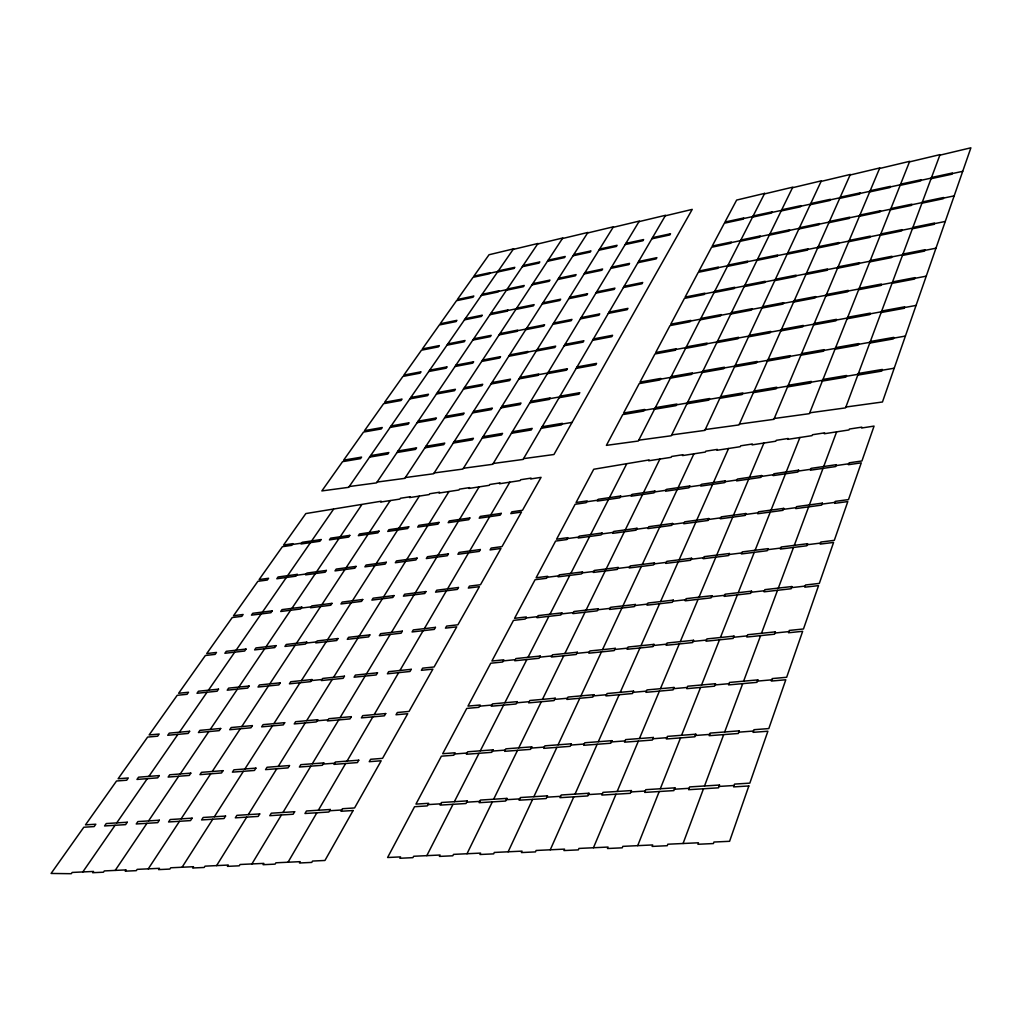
<?xml version="1.0" encoding="UTF-8"?>
<svg xmlns="http://www.w3.org/2000/svg" width="1022" height="1022" viewBox="0 0 1022 1022"><rect width="100%" height="100%" fill="white"/><g stroke="black" fill="none" stroke-linecap="round" stroke-linejoin="round"><path stroke-width="1.5" d="M683.066 843.508L703.481 788.767M704.528 785.982L723.691 734.601M724.675 731.969L742.7 683.641M743.62 681.163L760.611 635.62M761.479 633.295L777.525 590.294M778.342 588.097L793.506 547.447M794.286 545.365L808.645 506.861M809.386 504.894L823.004 468.395M823.694 466.517L836.622 431.846M637.702 845.654L659.216 791.513M660.314 788.754L680.524 737.897M681.559 735.303L700.581 687.423M701.565 684.97L719.501 639.823M720.421 637.511L737.373 594.868M738.242 592.683L754.274 552.34M755.092 550.283L770.281 512.048M771.061 510.093L785.484 473.825M786.225 471.96L799.919 437.505M593.45 847.749L615.998 794.196M617.16 791.462L638.367 741.116M639.44 738.548L659.42 691.115M660.442 688.687L679.285 643.937M680.256 641.65L698.077 599.352M698.984 597.18L715.847 557.143M716.716 555.087L732.697 517.132M733.515 515.19L748.692 479.152M749.471 477.3L763.907 443.05M550.27 849.793L573.815 796.815M575.016 794.12L597.167 744.272M598.292 741.717L619.166 694.73M620.239 692.328L639.951 647.961M640.96 645.7L659.599 603.734M660.557 601.588L678.212 561.845M679.119 559.813L695.867 522.114M696.723 520.172L712.628 484.377M713.445 482.537L728.571 448.492M508.138 851.799L532.603 799.37M533.854 796.7L556.901 747.35M558.076 744.821L579.806 698.269M580.918 695.893L601.447 651.908M602.495 649.647L621.925 608.026M622.922 605.893L641.343 566.443M642.276 564.425L659.752 526.994M660.659 525.078L677.254 489.5M678.11 487.673L693.912 453.819M467.003 853.74L492.349 801.874M493.652 799.23L517.528 750.352M518.754 747.861L541.302 701.731M542.452 699.367L563.761 655.754M564.859 653.518L585.031 612.229M586.066 610.121L605.203 570.966M606.187 568.96L624.353 531.772M625.285 529.869L642.57 494.52M643.451 492.706L659.893 459.057M426.826 855.644L453.014 804.314M454.356 801.695L479.037 753.291M480.302 750.825L503.616 705.116M504.817 702.766L526.867 659.535M528.004 657.312L548.891 616.355M549.964 614.248L569.791 575.386M570.813 573.393L589.643 536.473M590.614 534.57L608.524 499.451M609.444 497.65L626.512 464.205M288.025 862.223L316.884 812.758M318.366 810.229L345.64 763.498M347.033 761.096L372.851 716.856M374.18 714.582L398.657 672.642M399.909 670.496L423.146 630.676M424.334 628.645L446.422 590.793M447.559 588.851L468.574 552.838M469.66 550.986L489.691 516.659M490.713 514.896L509.825 482.167M251.91 863.935L281.42 814.968M282.941 812.464L310.841 766.155M312.272 763.779L338.704 719.922M340.058 717.674L365.122 676.079M366.413 673.945L390.212 634.432M391.439 632.414L414.076 594.83M415.239 592.901L436.803 557.131M437.914 555.291L458.469 521.182M459.517 519.432L479.139 486.881M216.6 865.608L246.724 817.115M248.269 814.636L276.77 768.761M278.227 766.411L305.233 722.924M306.626 720.702L332.252 679.438M333.568 677.318L357.93 638.111M359.169 636.106L382.343 598.803M383.544 596.886L405.619 561.346M406.743 559.519L427.796 525.627M428.882 523.89L448.99 491.531M182.069 867.244L212.768 819.222M214.339 816.77L243.402 771.303M244.884 768.978L272.452 725.876M273.858 723.665L300.021 682.734M301.375 680.639L326.248 641.727M327.525 639.734L351.21 602.686M352.424 600.783L374.985 565.485M376.147 563.671L397.686 529.996M398.797 528.259L419.365 496.092M148.267 868.841L179.514 821.292M181.111 818.852L210.711 773.807M212.231 771.495L240.311 728.763M241.754 726.565L268.428 685.966M269.795 683.884L295.166 645.265M296.469 643.285L320.64 606.506M321.879 604.615L344.925 569.548M346.1 567.747L368.099 534.276M369.223 532.551L390.238 500.576M115.192 870.412L146.951 823.31M148.573 820.896L178.684 776.26M180.23 773.961L208.807 731.586M210.276 729.414L237.436 689.135M238.829 687.078L264.672 648.74M266.001 646.773L290.631 610.249M291.896 608.384L315.389 573.546M316.59 571.745L339.023 538.492M340.185 536.78L361.622 504.97M82.808 871.945L115.064 825.291M116.712 822.902L147.296 778.649M148.867 776.388L177.917 734.358M179.399 732.212L207.032 692.252M208.45 690.195L234.741 652.151M236.095 650.196L261.172 613.928M262.45 612.076L286.377 577.468M287.604 575.68L310.458 542.618M311.646 540.919L333.491 509.301M513.146 249.419L537.981 243.466L376.53 482.882L349.23 486.536M537.61 244.028L562.777 237.985L404.84 478.347L377.067 482.077M562.407 238.548L587.931 232.428L433.647 473.748L405.364 477.555M587.573 232.99L613.443 226.795L462.94 469.06L434.158 472.943M613.085 227.357L639.325 221.071L492.745 464.295L463.439 468.255M638.98 221.633L665.577 215.272L523.085 459.44L493.243 463.49M665.245 215.834L692.226 209.382L553.95 454.509L523.558 458.635M764.367 193.937L792.778 187.154L671.288 435.755L638.75 440.188M792.51 187.729L821.343 180.843L704.861 430.377L671.697 434.912M821.075 181.418L850.33 174.443L739.047 424.909L705.244 429.547M850.074 175.018L879.776 167.94L773.884 419.339L739.43 424.066M879.533 168.502L909.682 161.323L809.386 413.667L774.242 418.496M909.452 161.898L940.048 154.616L845.564 407.88L809.731 412.811M939.831 155.191L970.9 147.794L882.459 401.991L845.884 407.024M498.314 270.894L514.794 267.342L514.002 268.492L497.51 272.044M523.085 265.554L539.808 261.951L539.041 263.101L522.306 266.704M548.226 260.137L565.192 256.471L564.438 257.633L547.473 261.287M573.725 254.631L590.946 250.927L590.218 252.089L572.984 255.794M599.607 249.049L617.071 245.293L616.368 246.455L598.892 250.224M625.873 243.389L643.592 239.57L642.902 240.745L625.17 244.565M652.521 237.653L670.509 233.77L669.844 234.945L651.832 238.816M753.137 215.961L772.147 211.861L771.559 213.036L752.537 217.137M781.715 209.791L801.018 205.639L800.456 206.814L781.14 210.979M810.753 203.531L830.349 199.316L829.813 200.504L810.191 204.719M840.225 197.182L860.141 192.89L859.63 194.078L839.701 198.37M870.182 190.718L890.405 186.362L889.919 187.563L869.671 191.919M900.599 184.164L921.154 179.731L920.694 180.932L900.127 185.365M931.515 177.496L952.389 172.999L951.967 174.2L931.068 178.697M489.73 273.232L497.906 271.469M743.403 218.58L752.831 216.549M771.853 212.448L781.434 210.391M800.737 206.227L810.472 204.132M830.081 199.903L839.969 197.77M859.885 193.477L869.926 191.318M890.162 186.962L900.356 184.765M920.924 180.332L931.285 178.096M952.185 173.599L962.711 171.326M482.116 294.323L498.825 290.81L498.008 292.011L481.285 295.511M507.244 289.047L524.197 285.483L523.405 286.684L506.439 290.248M532.743 283.694L549.951 280.092L549.172 281.293L531.951 284.895M558.625 278.265L576.089 274.599L575.335 275.812L557.846 279.479M584.891 272.759L602.61 269.041L601.869 270.255L584.137 273.973M611.539 267.164L629.539 263.395L628.824 264.609L610.811 268.377M638.609 261.491L656.878 257.659L656.188 258.873L637.894 262.705M740.848 240.042L760.176 235.98L759.563 237.219L740.222 241.269M769.924 233.936L789.559 229.822L788.971 231.061L769.311 235.175M799.447 227.74L819.389 223.562L818.839 224.802L798.872 228.979M829.442 221.455L849.716 217.201L849.18 218.44L828.893 222.694M859.924 215.054L880.53 210.736L880.019 211.976L859.4 216.294M890.903 208.552L911.841 204.17L911.356 205.409L890.405 209.804M922.393 201.947L943.664 197.489L943.217 198.741L921.921 203.199M498.417 291.411L506.835 289.648M730.947 242.661L740.541 240.655M759.87 236.593L769.617 234.562M789.265 230.435L799.153 228.366M819.12 224.176L829.174 222.068M849.448 217.814L859.668 215.68M880.274 211.362L890.66 209.178M911.598 204.796L922.151 202.573M943.447 198.115L954.178 195.866M465.304 318.634L482.256 315.185L481.413 316.424L464.448 319.873M490.79 313.447L507.998 309.934L507.168 311.186L489.947 314.687M516.659 308.171L534.123 304.62L533.318 305.872L515.842 309.423M542.925 302.819L560.644 299.216L559.864 300.468L542.12 304.083M569.586 297.389L587.586 293.723L586.82 294.988L568.794 298.654M596.656 291.883L614.925 288.153L614.184 289.418L595.89 293.135M624.135 286.275L642.697 282.494L641.982 283.771L623.394 287.54M728.06 265.107L747.721 261.108L747.082 262.386L727.409 266.384M757.634 259.09L777.601 255.015L777.001 256.305L757.008 260.367M787.681 252.958L807.98 248.831L807.393 250.122L787.068 254.248M818.213 246.749L838.845 242.533L838.283 243.836L817.638 248.039M849.244 240.425L870.22 236.146L869.696 237.449L848.694 241.716M880.798 233.987L902.119 229.643L901.621 230.946L880.274 235.29M912.876 227.459L934.555 223.039L934.095 224.342L912.391 228.762M507.576 310.56L516.251 308.797M717.981 267.738L727.741 265.746M747.401 261.747L757.315 259.729M777.308 255.653L787.374 253.609M807.687 249.47L817.919 247.388M838.564 243.185L848.975 241.064M869.965 236.797L880.542 234.638M901.877 230.295L912.633 228.11M934.325 223.69L945.261 221.467M447.84 343.903L465.036 340.505L464.154 341.795L446.946 345.193M473.697 338.793L491.148 335.357L490.292 336.647L472.816 340.096M499.937 333.619L517.669 330.119L516.825 331.422L499.094 334.909M526.598 328.356L544.598 324.804L543.781 326.107L525.768 329.659M553.668 323.016L571.95 319.413L571.145 320.716L552.851 324.319M581.16 317.587L599.722 313.92L598.943 315.236L580.368 318.902M609.086 312.08L627.942 308.363L627.189 309.679L608.307 313.396M714.736 291.232L734.741 287.284L734.077 288.626L714.059 292.56M744.821 285.291L765.146 281.28L764.52 282.621L744.169 286.633M775.404 279.262L796.074 275.174L795.461 276.528L774.778 280.603M806.486 273.117L827.501 268.978L826.926 270.332L805.885 274.471M838.104 266.883L859.476 262.667L858.914 264.021L837.529 268.237M870.246 260.546L891.976 256.254L891.465 257.608L869.709 261.9M902.937 254.082L925.051 249.726L924.565 251.093L902.439 255.449M517.247 330.77L526.177 329.007M704.477 293.851L714.404 291.896M734.409 287.949L744.489 285.956M764.839 281.944L775.085 279.926M795.768 275.851L806.192 273.794M827.22 269.655L837.81 267.56M859.195 263.344L869.978 261.223M891.721 256.931L902.682 254.772M924.808 250.403L935.96 248.205M429.687 370.168L447.125 366.834L446.205 368.188L428.755 371.51M455.914 365.161L473.62 361.788L472.726 363.142L455.007 366.515M482.55 360.089L500.537 356.652L499.669 358.007L481.669 361.443M509.608 354.928L527.889 351.44L527.033 352.807L508.739 356.282M537.099 349.69L555.661 346.151L554.831 347.518L536.256 351.044M565.025 344.363L583.894 340.76L583.077 342.14L564.195 345.73M593.399 338.946L612.574 335.293L611.782 336.672L592.594 340.326M700.849 318.468L721.2 314.584L720.51 315.99L700.134 319.86M731.458 312.63L752.154 308.682L751.489 310.088L730.781 314.035M762.591 306.689L783.644 302.678L783.005 304.096L761.939 308.095M794.26 300.66L815.658 296.572L815.058 297.99L793.634 302.065M826.466 294.515L848.234 290.363L847.66 291.781L825.865 295.933M859.221 288.268L881.386 284.052L880.836 285.47L858.659 289.699M892.564 281.919L915.112 277.614L914.601 279.044L892.027 283.337M527.454 352.117L536.678 350.367M690.387 321.087L700.492 319.158M720.855 315.287L731.113 313.332M751.822 309.385L762.271 307.392M783.325 303.381L793.941 301.362M815.364 297.287L826.159 295.23M847.953 291.078L858.94 288.983M881.117 284.755L892.295 282.634M914.856 278.329L926.239 276.17M410.793 397.494L428.486 394.249L427.541 395.642L409.822 398.887M437.403 392.601L455.39 389.305L454.458 390.711L436.458 394.007M464.448 387.645L482.716 384.285L481.796 385.703L463.515 389.05M491.914 382.598L510.476 379.188L509.595 380.606L491.02 384.017M519.84 377.476L538.696 374.014L537.827 375.432L518.959 378.894M548.214 372.264L567.389 368.738L566.546 370.168L547.345 373.682M577.047 366.962L596.541 363.385L595.724 364.828L576.216 368.393M686.337 346.905L707.058 343.098L706.343 344.555L685.596 348.349M717.508 341.182L738.587 337.311L737.897 338.767L716.792 342.638M749.215 335.357L770.652 331.422L769.988 332.891L748.526 336.826M781.472 329.429L803.292 325.43L802.653 326.899L780.821 330.911M814.291 323.412L836.494 319.337L835.894 320.819L813.665 324.881M847.698 317.28L870.297 313.128L869.735 314.61L847.11 318.762M881.705 311.033L904.7 306.804L904.176 308.299L881.143 312.528M538.262 374.716L547.779 372.979M675.695 349.511L685.966 347.621M706.7 343.826L717.15 341.91M738.242 338.039L748.871 336.085M770.32 332.15L781.14 330.17M802.973 326.171L813.985 324.14M836.2 320.078L847.404 318.021M870.016 313.869L881.424 311.774M904.444 307.558L916.057 305.425M391.119 425.944L409.081 422.789L408.085 424.245L390.11 427.4M418.126 421.192L436.381 417.972L435.41 419.442L417.142 422.648M445.579 416.35L464.129 413.08L463.183 414.562L444.621 417.819M473.48 411.432L492.336 408.11L491.403 409.592L472.534 412.914M501.84 406.437L521.003 403.064L520.109 404.546L500.921 407.919M530.673 401.365L550.168 397.928L549.287 399.423L529.779 402.847M559.992 396.191L579.806 392.704L578.963 394.198L559.123 397.686M671.186 376.607L692.29 372.889L691.536 374.41L670.419 378.127M702.932 371.012L724.394 367.23L723.665 368.763L702.178 372.545M735.227 365.327L757.072 361.469L756.382 363.014L734.511 366.86M768.097 359.527L790.338 355.605L789.674 357.151L767.42 361.073M801.567 353.638L824.205 349.639L823.579 351.198L800.916 355.183M835.638 347.633L858.697 343.571L858.097 345.129L835.012 349.192M870.322 341.514L893.816 337.375L893.254 338.946L869.748 343.085M549.721 398.669L559.558 396.945M660.34 379.2L670.802 377.361M691.907 373.643L702.548 371.778M724.036 367.997L734.869 366.093M756.727 362.235L767.752 360.306M790.006 356.384L801.235 354.404M823.898 350.418L835.319 348.413M858.391 344.35L870.029 342.293M893.535 338.167L905.39 336.072M370.616 455.608L388.845 452.542L387.811 454.062L369.568 457.115M398.031 450.983L416.567 447.866L415.545 449.399L397.009 452.516M425.906 446.295L444.749 443.126L443.752 444.659L424.897 447.828M454.241 441.53L473.403 438.297L472.432 439.843L453.257 443.063M483.061 436.675L502.543 433.392L501.598 434.95L482.103 438.221M512.367 431.744L532.181 428.397L531.261 429.968L511.434 433.29M542.184 426.723L562.343 423.325L561.448 424.897L541.264 428.282M655.345 407.663L676.832 404.048L676.04 405.645L654.527 409.26M687.678 402.221L709.549 398.542L708.783 400.151L686.886 403.818M720.587 396.689L742.866 392.933L742.138 394.543L719.833 398.286M754.095 391.043L776.784 387.223L776.081 388.845L753.38 392.652M788.23 385.294L811.327 381.41L810.676 383.033L787.54 386.916M822.991 379.443L846.523 375.483L845.897 377.118L822.34 381.078M858.403 373.477L882.382 369.44L881.794 371.088L857.79 375.112M561.896 424.104L572.065 422.393M644.282 410.256L654.936 408.468M676.436 404.853L687.282 403.026M709.166 399.347L720.216 397.481M742.496 393.738L753.738 391.848M776.439 388.028L787.885 386.112M810.995 382.215L822.672 380.261M846.216 376.3L858.097 374.295M882.088 370.258L894.199 368.227M292.292 544.496L301.643 543.142M586.654 501.789L597.781 500.18M620.252 496.922L631.596 495.274M654.489 491.952L666.05 490.266M689.39 486.881L701.181 485.182M724.981 481.72L736.99 479.982M761.262 476.456L773.513 474.681M798.271 471.091L810.765 469.277M836.009 465.61L848.771 463.771M296.597 575.271L306.268 573.968M567.363 538.607L578.707 537.074M601.613 533.969L613.187 532.398M636.54 529.243L648.331 527.646M672.157 524.414L684.191 522.779M708.489 519.495L720.753 517.835M745.549 514.475L758.068 512.776M783.363 509.352L796.151 507.627M821.969 504.127L835.012 502.364M301.196 608.077L311.199 606.825M547.089 577.289L558.651 575.846M582.016 572.92L593.82 571.451M617.658 568.462L629.693 566.955M654.016 563.914L666.293 562.368M691.115 559.264L703.66 557.693M728.993 554.524L741.793 552.928M767.663 549.683L780.731 548.048M807.15 544.739L820.5 543.078M306.115 643.094L316.462 641.918M525.755 618.003L537.546 616.662M561.385 613.928L573.431 612.561M597.755 609.776L610.057 608.371M634.892 605.535L647.437 604.104M672.808 601.204L685.621 599.735M711.529 596.784L724.624 595.289M751.081 592.262L764.456 590.729M791.501 587.65L805.17 586.079M311.365 680.588L322.109 679.489M503.271 660.902L515.318 659.663M539.642 657.172L551.931 655.907M576.778 653.365L589.336 652.074M614.707 649.468L627.534 648.152M653.467 645.495L666.574 644.154M693.069 641.433L706.47 640.053M733.553 637.281L747.248 635.876M774.944 633.027L788.958 631.596M316.999 720.817L328.151 719.807M479.561 706.164L491.838 705.052M516.672 702.817L529.23 701.68M554.614 699.393L567.44 698.243M593.373 695.905L606.493 694.717M633.014 692.328L646.428 691.128M673.536 688.675L687.257 687.436M714.991 684.944L729.031 683.68M757.404 681.112L771.763 679.822M323.067 764.086L334.667 763.191M454.496 753.993L467.041 753.022M492.4 751.081L505.226 750.097M531.159 748.104L544.266 747.095M570.8 745.064L584.214 744.029M611.348 741.946L625.068 740.899M652.841 738.765L666.893 737.68M695.305 735.495L709.69 734.396M738.791 732.161L753.521 731.037M329.608 810.753L341.68 809.999M427.963 804.608L440.776 803.816M466.684 802.193L479.791 801.376M506.312 799.715L519.713 798.885M546.847 797.186L560.58 796.33M588.353 794.592L602.418 793.724M630.855 791.948L645.252 791.041M674.392 789.227L689.135 788.307M718.99 786.442L734.103 785.496M748.845 785.956L729.593 841.298L713.956 842.039L713.42 843.546L697.898 844.274L698.448 842.78L667.813 844.223L667.251 845.705L652.125 846.42L652.7 844.938L622.832 846.357L622.232 847.826L607.477 848.516L608.077 847.059L578.937 848.439L578.324 849.882L563.914 850.559L564.553 849.116L536.116 850.47L535.464 851.901L521.412 852.565L522.076 851.134L494.316 852.45L493.652 853.868L479.931 854.507L480.608 853.102L453.513 854.379L452.81 855.784L439.409 856.41L440.112 855.018L413.655 856.27L412.926 857.65L399.845 858.276L400.573 856.896L387.594 857.509L414.562 806.703L427.285 805.911L428.652 803.305L415.941 804.11L441.389 756.178L453.845 755.22L455.135 752.767L442.692 753.725L466.747 708.425L478.948 707.326L480.161 705.001L467.974 706.1L490.739 663.227L502.696 662.001L503.859 659.803L491.901 661.03L513.478 620.392L525.206 619.051L526.304 616.956L514.59 618.297L535.068 579.717L546.566 578.286L547.613 576.306L536.128 577.749L555.598 541.072L566.865 539.552L567.862 537.661L556.594 539.194L575.118 504.293L586.181 502.683L587.126 500.895L576.076 502.505L593.731 469.251L649.123 459.926L648.702 460.781L671.16 457.319L671.582 456.464L682.913 454.713L682.504 455.582L705.397 452.056L705.793 451.187L717.342 449.399L716.946 450.28L740.273 446.691L740.656 445.809L752.435 443.995L752.051 444.877L775.826 441.21L776.196 440.329L788.192 438.476L787.834 439.358L812.068 435.628L812.413 434.746L824.652 432.855L824.307 433.75L849.027 429.943L849.346 429.048L861.827 427.132L861.508 428.026L874.066 426.085L861.929 460.96L849.103 462.825L848.426 464.703L861.278 462.851L848.49 499.592L835.37 501.368L834.655 503.348L847.8 501.572L834.31 540.344L820.87 542.03L820.129 544.113L833.582 542.439L819.325 583.396L805.566 584.98L804.774 587.19L818.558 585.619L803.471 628.977L789.367 630.421L788.537 632.759L802.653 631.315L786.659 677.279L772.21 678.582L771.316 681.061L785.803 679.771L768.812 728.571L753.981 729.708L753.048 732.352L767.892 731.215L749.829 783.133L734.601 784.091L733.604 786.902L748.845 785.956M719.501 785.037L718.479 787.834L688.611 789.699L689.671 786.914L719.501 785.037M739.264 730.845L738.306 733.477L709.191 735.699L710.188 733.093L739.264 730.845M757.864 679.886L756.957 682.351L728.558 684.906L729.491 682.441L757.864 679.886M775.379 631.864L774.523 634.202L746.814 637.038L747.695 634.713L775.379 631.864M791.909 586.539L791.105 588.749L764.047 591.827L764.878 589.643L791.909 586.539M807.533 543.704L806.767 545.786L780.335 549.082L781.127 547.013L807.533 543.704M822.327 503.143L821.611 505.111L795.768 508.611L796.521 506.644L822.327 503.143M836.354 464.678L835.677 466.556L810.408 470.209L811.123 468.344L836.354 464.678M674.929 787.834L673.856 790.606L644.69 792.42L645.815 789.674L674.929 787.834M695.816 734.192L694.807 736.798L666.357 738.983L667.417 736.389L695.816 734.192M715.477 683.718L714.519 686.171L686.758 688.662L687.755 686.222L715.477 683.718M734.013 636.118L733.106 638.431L705.998 641.203L706.93 638.903L734.013 636.118M751.515 591.163L750.659 593.36L724.176 596.375L725.058 594.204L751.515 591.163M768.071 548.648L767.254 550.717L741.372 553.95L742.215 551.893L768.071 548.648M783.746 508.368L782.98 510.336L757.672 513.759L758.465 511.805L783.746 508.368M798.629 470.158L797.901 472.023L773.143 475.613L773.884 473.761L798.629 470.158M631.43 790.568L630.293 793.315L601.83 795.078L602.993 792.357L631.43 790.568M653.377 737.475L652.304 740.056L624.519 742.176L625.617 739.609L653.377 737.475M674.047 687.461L673.038 689.888L645.904 692.328L646.939 689.914L674.047 687.461M693.542 640.283L692.597 642.583L666.076 645.291L667.059 643.004L693.542 640.283M711.976 595.698L711.082 597.87L685.162 600.821L686.081 598.662L711.976 595.698M729.414 553.502L728.571 555.559L703.213 558.727L704.094 556.671L729.414 553.502M745.945 513.504L745.14 515.446L720.344 518.806L721.174 516.864L745.945 513.504M761.646 475.537L760.879 477.389L736.594 480.902L737.386 479.063L761.646 475.537M588.953 793.238L587.765 795.946L559.967 797.684L561.193 794.988L588.953 793.238M611.91 740.669L610.786 743.224L583.639 745.306L584.788 742.764L611.91 740.669M633.538 691.128L632.49 693.542L605.957 695.918L607.03 693.529L633.538 691.128M653.965 644.358L652.969 646.632L627.023 649.289L628.045 647.028L653.965 644.358M673.268 600.131L672.335 602.277L646.952 605.177L647.922 603.031L673.268 600.131M691.562 558.242L690.668 560.286L665.833 563.39L666.753 561.359L691.562 558.242M708.91 518.524L708.067 520.466L683.744 523.749L684.625 521.82L708.91 518.524M725.377 480.8L724.572 482.64L700.76 486.089L701.59 484.262L725.377 480.8M547.473 795.844L546.233 798.527L519.087 800.213L520.351 797.543L547.473 795.844M571.375 743.799L570.212 746.328L543.678 748.36L544.867 745.843L571.375 743.799M593.923 694.704L592.824 697.093L566.878 699.431L568.002 697.055L593.923 694.704M615.231 648.344L614.196 650.592L588.8 653.199L589.86 650.95L615.231 648.344M635.377 604.475L634.394 606.608L609.546 609.444L610.556 607.311L635.377 604.475M654.476 562.892L653.543 564.923L629.207 567.964L630.165 565.945L654.476 562.892M672.591 523.456L671.709 525.372L647.884 528.604L648.791 526.688L672.591 523.456M689.812 485.974L688.969 487.801L665.616 491.186L666.485 489.359L689.812 485.974M506.95 798.386L505.673 801.044L479.139 802.692L480.442 800.06L506.95 798.386M531.759 746.852L530.559 749.356L504.6 751.336L505.839 748.845L531.759 746.852M555.176 698.218L554.039 700.581L528.642 702.868L529.818 700.504L555.176 698.218M577.315 652.24L576.242 654.476L551.382 657.018L552.48 654.795L577.315 652.24M598.266 608.716L597.244 610.837L572.908 613.609L573.955 611.501L598.266 608.716M618.144 567.453L617.173 569.471L593.322 572.448L594.319 570.442L618.144 567.453M637 528.285L636.08 530.188L612.715 533.356L613.647 531.453L637 528.285M654.936 491.045L654.054 492.86L631.149 496.181L632.043 494.367L654.936 491.045M467.348 800.878L466.032 803.509L440.099 805.119L441.453 802.5L467.348 800.878M493.026 749.841L491.774 752.32L466.402 754.262L467.667 751.796L493.026 749.841M517.273 701.641L516.084 703.992L491.237 706.228L492.451 703.89L517.273 701.641M540.204 656.06L539.079 658.283L514.743 660.774L515.88 658.564L540.204 656.06M561.921 612.881L560.861 614.989L537.01 617.71L538.096 615.614L561.921 612.881M582.527 571.924L581.518 573.917L558.14 576.842L559.175 574.849L582.527 571.924M602.099 533.011L601.14 534.915L578.222 538.019L579.193 536.128L602.099 533.011M620.712 496.015L619.805 497.816L597.321 501.074L598.253 499.273L620.712 496.015M764.66 193.375L638.328 441.019L606.404 445.362L622.743 414.6L643.873 411.048L644.69 409.464L623.586 413.016L639.197 383.608L659.944 379.967L660.736 378.447L640.002 382.1L654.936 353.97L675.325 350.239L676.066 348.783L655.702 352.526L669.998 325.596L690.029 321.777L690.757 320.397L670.739 324.204L684.433 298.398L704.132 294.515L704.822 293.186L685.136 297.07L698.282 272.312L717.648 268.377L718.313 267.1L698.959 271.034L711.58 247.273L730.628 243.274L731.267 242.048L712.232 246.047L724.355 223.205L743.096 219.168L743.709 217.993L724.981 222.03L736.645 200.069L764.66 193.375M353.127 810.51L324.945 860.473L312.54 861.061L311.774 862.402L299.459 862.99L300.238 861.648L275.902 862.798L275.11 864.127L263.076 864.701L263.868 863.373L240.055 864.497L239.25 865.813L227.484 866.362L228.289 865.046L205.013 866.158L204.183 867.461L192.673 867.997L193.49 866.707L170.712 867.78L169.882 869.07L158.614 869.607L159.445 868.317L137.165 869.364L136.309 870.655L125.284 871.166L126.14 869.888L104.321 870.923L103.452 872.2L92.657 872.699L93.526 871.434L72.166 872.443L71.284 873.708L51.1 873.452L83.817 827.232L94.152 826.594L95.825 824.217L85.49 824.856L116.534 781L126.715 780.22L128.299 777.972L118.13 778.751L147.628 737.079L157.656 736.185L159.164 734.039L149.135 734.946L177.202 695.305L187.077 694.296L188.508 692.252L178.633 693.261L205.371 655.498L215.105 654.387L216.472 652.445L206.738 653.556L232.237 617.543L241.818 616.355L243.121 614.49L233.54 615.691L257.876 581.314L267.33 580.036L268.569 578.273L259.128 579.551L282.391 546.693L291.692 545.339L292.88 543.653L283.592 544.994L305.834 513.568L381.193 501.227L380.657 502.045L399.896 499.081L400.432 498.263L410.129 496.769L409.592 497.586L429.176 494.571L429.7 493.754L439.575 492.221L439.051 493.051L458.98 489.985L459.491 489.155L469.532 487.609L469.021 488.439L489.308 485.322L489.806 484.479L500.026 482.908L499.528 483.751L520.172 480.57L520.658 479.727L531.07 478.117L530.584 478.96L541.06 477.351L522.485 510.285L511.83 511.83L510.821 513.606L521.488 512.06L502.006 546.591L491.148 548.073L490.087 549.925L500.959 548.456L480.493 584.725L469.443 586.104L468.332 588.059L479.395 586.679L457.894 624.8L446.627 626.09L445.464 628.134L456.732 626.856L434.095 666.983L422.623 668.158L421.396 670.317L432.868 669.142L409.017 711.44L397.328 712.5L396.025 714.774L407.727 713.726L382.547 758.362L370.628 759.282L369.249 761.684L381.18 760.777L354.57 807.955L342.408 808.721L340.952 811.276L353.127 810.51M330.336 809.488L328.88 812.017L304.978 813.499L306.472 810.983L330.336 809.488M358.786 760.189L357.406 762.591L333.964 764.379L335.369 762.003L358.786 760.189M385.716 713.548L384.4 715.822L361.392 717.878L362.721 715.63L385.716 713.548M411.227 669.333L409.988 671.492L387.402 673.792L388.667 671.658L411.227 669.333M435.449 627.367L434.273 629.411L412.096 631.941L413.297 629.91L435.449 627.367M458.469 587.484L457.345 589.426L435.576 592.147L436.713 590.218L458.469 587.484M480.366 549.529L479.305 551.382L457.92 554.282L459.006 552.429L480.366 549.529M501.24 513.376L500.218 515.139L479.216 518.18L480.251 516.417L501.24 513.376M294.655 811.724L293.161 814.24L269.782 815.684L271.303 813.193L294.655 811.724M323.782 762.897L322.364 765.274L299.408 767.024L300.838 764.66L323.782 762.897M351.351 716.652L350.009 718.913L327.474 720.932L328.829 718.696L351.351 716.652M377.501 672.808L376.224 674.942L354.097 677.203L355.388 675.082L377.501 672.808M402.336 631.162L401.122 633.193L379.379 635.671L380.618 633.653L402.336 631.162M425.944 591.559L424.794 593.501L403.435 596.158L404.61 594.242L425.944 591.559M448.428 553.86L447.329 555.713L426.34 558.549L427.464 556.709L448.428 553.86M469.852 517.937L468.804 519.687L448.185 522.676L449.246 520.926L469.852 517.937M259.741 813.921L258.208 816.412L235.328 817.83L236.874 815.352L259.741 813.921M289.494 765.542L288.051 767.892L265.567 769.617L267.036 767.267L289.494 765.542M317.689 719.692L316.322 721.928L294.234 723.921L295.626 721.698L317.689 719.692M344.44 676.206L343.137 678.327L321.445 680.55L322.76 678.429L344.44 676.206M369.862 634.879L368.623 636.898L347.301 639.325L348.553 637.319L369.862 634.879M394.045 595.571L392.857 597.487L371.906 600.106L373.107 598.189L394.045 595.571M417.065 558.114L415.941 559.954L395.348 562.739L396.485 560.912L417.065 558.114M439.038 522.408L437.965 524.158L417.704 527.097L418.79 525.346L439.038 522.408M225.568 816.067L224.01 818.533L201.602 819.925L203.186 817.472L225.568 816.067M255.922 768.122L254.44 770.46L232.428 772.147L233.923 769.822L255.922 768.122M284.704 722.682L283.298 724.892L261.658 726.846L263.088 724.636L284.704 722.682M312.029 679.541L310.701 681.648L289.43 683.82L290.772 681.725L312.029 679.541M338.001 638.533L336.736 640.526L315.824 642.915L317.114 640.922L338.001 638.533M362.733 599.492L361.52 601.396L340.952 603.964L342.178 602.073L362.733 599.492M386.29 562.292L385.141 564.118L364.905 566.852L366.08 565.038L386.29 562.292M408.762 526.815L407.663 528.54L387.76 531.427L388.884 529.703L408.762 526.815M192.11 818.162L190.514 820.602L168.579 821.969L170.189 819.542L192.11 818.162M223.039 770.665L221.531 772.977L199.967 774.625L201.487 772.325L223.039 770.665M252.383 725.607L250.952 727.805L229.733 729.708L231.189 727.523L252.383 725.607M280.258 682.811L278.891 684.893L258.029 687.027L259.409 684.957L280.258 682.811M306.753 642.11L305.463 644.09L284.946 646.428L286.249 644.46L306.753 642.11M331.997 603.35L330.758 605.241L310.573 607.758L311.825 605.88L331.997 603.35M356.065 566.392L354.877 568.206L335.012 570.889L336.212 569.088L356.065 566.392M379.021 531.133L377.897 532.858L358.352 535.681L359.488 533.969L379.021 531.133M159.343 820.219L157.733 822.646L136.245 823.975L137.881 821.573L159.343 820.219M190.82 773.143L189.287 775.442L168.157 777.065L169.703 774.778L190.82 773.143M220.701 728.469L219.232 730.653L198.447 732.519L199.916 730.347L220.701 728.469M249.087 686.018L247.694 688.087L227.229 690.182L228.634 688.125L249.087 686.018M276.093 645.623L274.777 647.59L254.631 649.89L255.973 647.922L276.093 645.623M301.835 607.132L300.57 609.01L280.743 611.488L282.021 609.61L301.835 607.132M326.376 570.429L325.175 572.218L305.655 574.862L306.881 573.074L326.376 570.429M349.805 535.375L348.668 537.087L329.454 539.872L330.617 538.16L349.805 535.375M127.265 822.237L125.617 824.639L104.576 825.942L106.237 823.553L127.265 822.237M159.253 775.583L157.695 777.857L136.974 779.441L138.558 777.18L159.253 775.583M189.632 731.279L188.15 733.451L167.749 735.278L169.256 733.132L189.632 731.279M218.504 689.16L217.098 691.217L197.016 693.274L198.447 691.23L218.504 689.16M246.008 649.059L244.667 651.027L224.891 653.275L226.258 651.321L246.008 649.059M272.21 610.849L270.932 612.715L251.463 615.142L252.766 613.289L272.21 610.849M297.21 574.377L295.997 576.165L276.821 578.759L278.061 576.983L297.21 574.377M321.1 539.552L319.924 541.251L301.056 543.985L302.231 542.286L321.1 539.552M513.529 248.87L348.694 487.328L321.866 490.918L342.574 461.65L360.523 458.635L361.584 457.128L343.648 460.143L363.513 432.076L381.206 428.972L382.215 427.515L364.535 430.632L383.608 403.69L401.046 400.496L402.016 399.104L384.591 402.298L402.911 376.428L420.093 373.158L421.026 371.816L403.856 375.087L421.46 350.214L438.412 346.867L439.307 345.589L422.367 348.924L439.319 324.983L456.029 321.585L456.898 320.346L440.188 323.757L456.502 300.711L472.994 297.249L473.825 296.061L457.345 299.51L473.071 277.307L489.321 273.807L490.126 272.657L473.876 276.157L489.04 254.746L513.529 248.87"/></g></svg>
